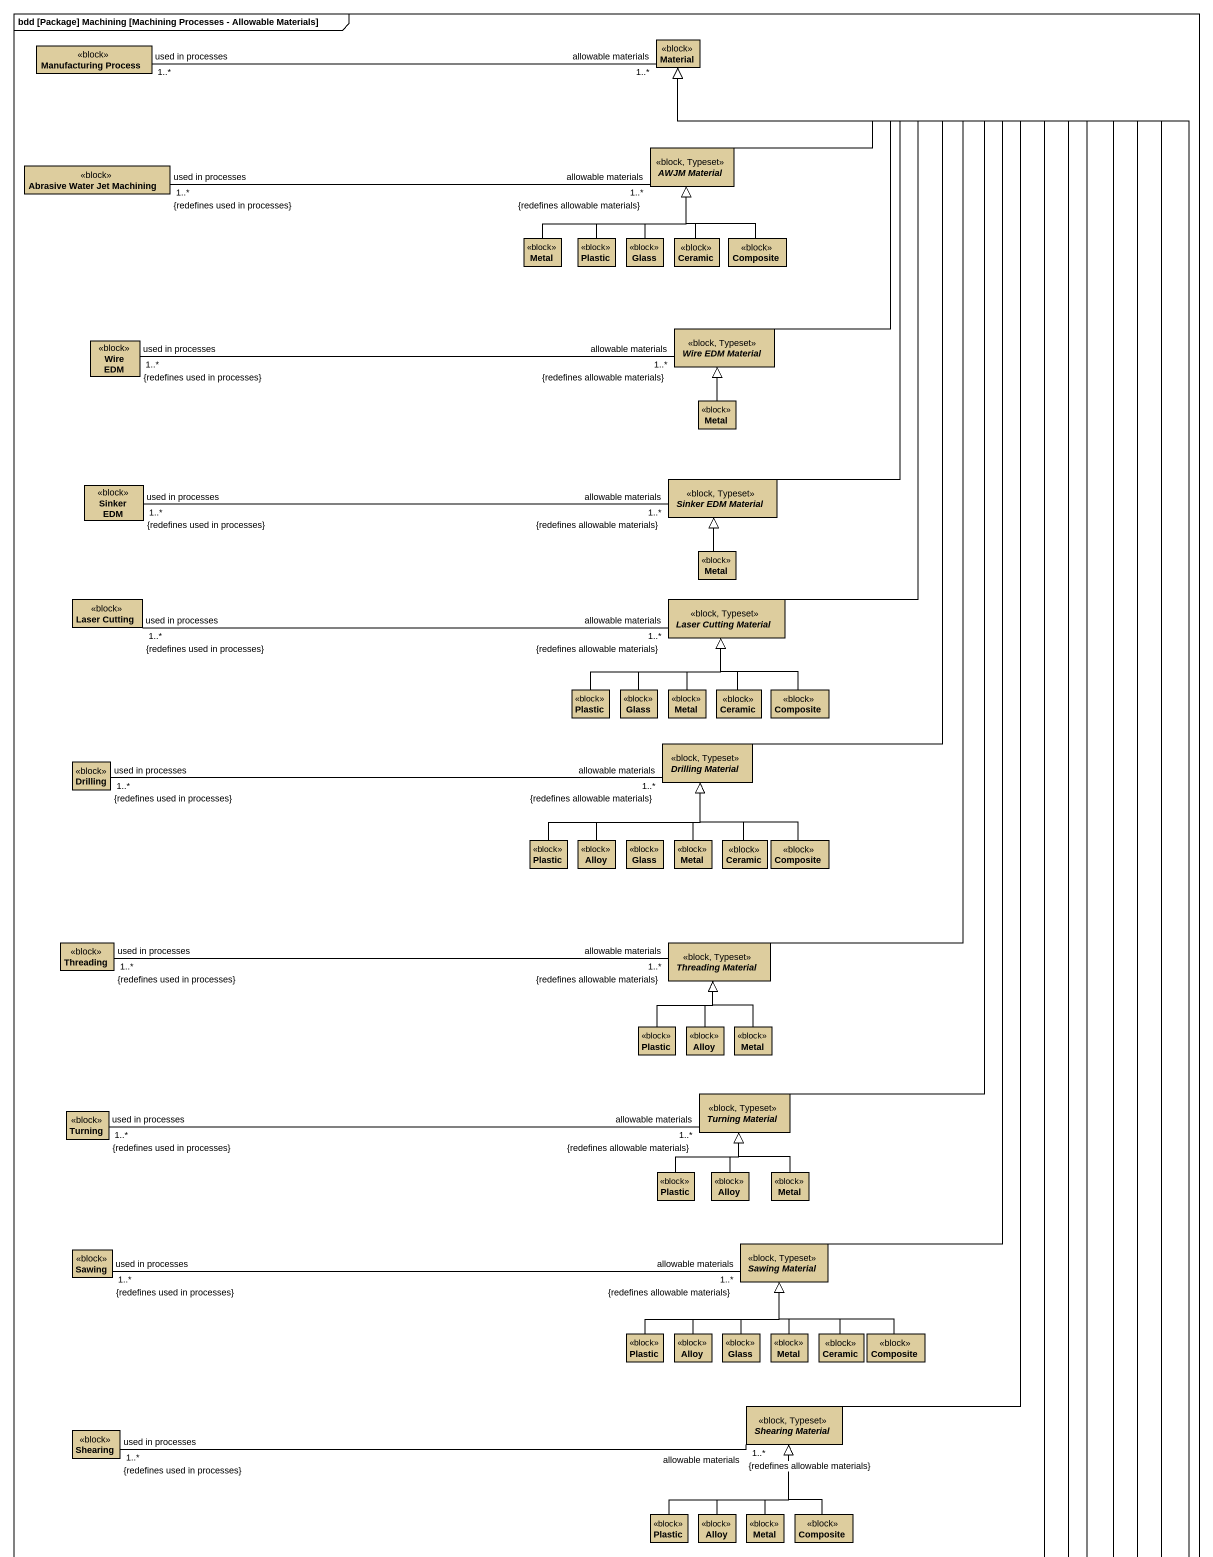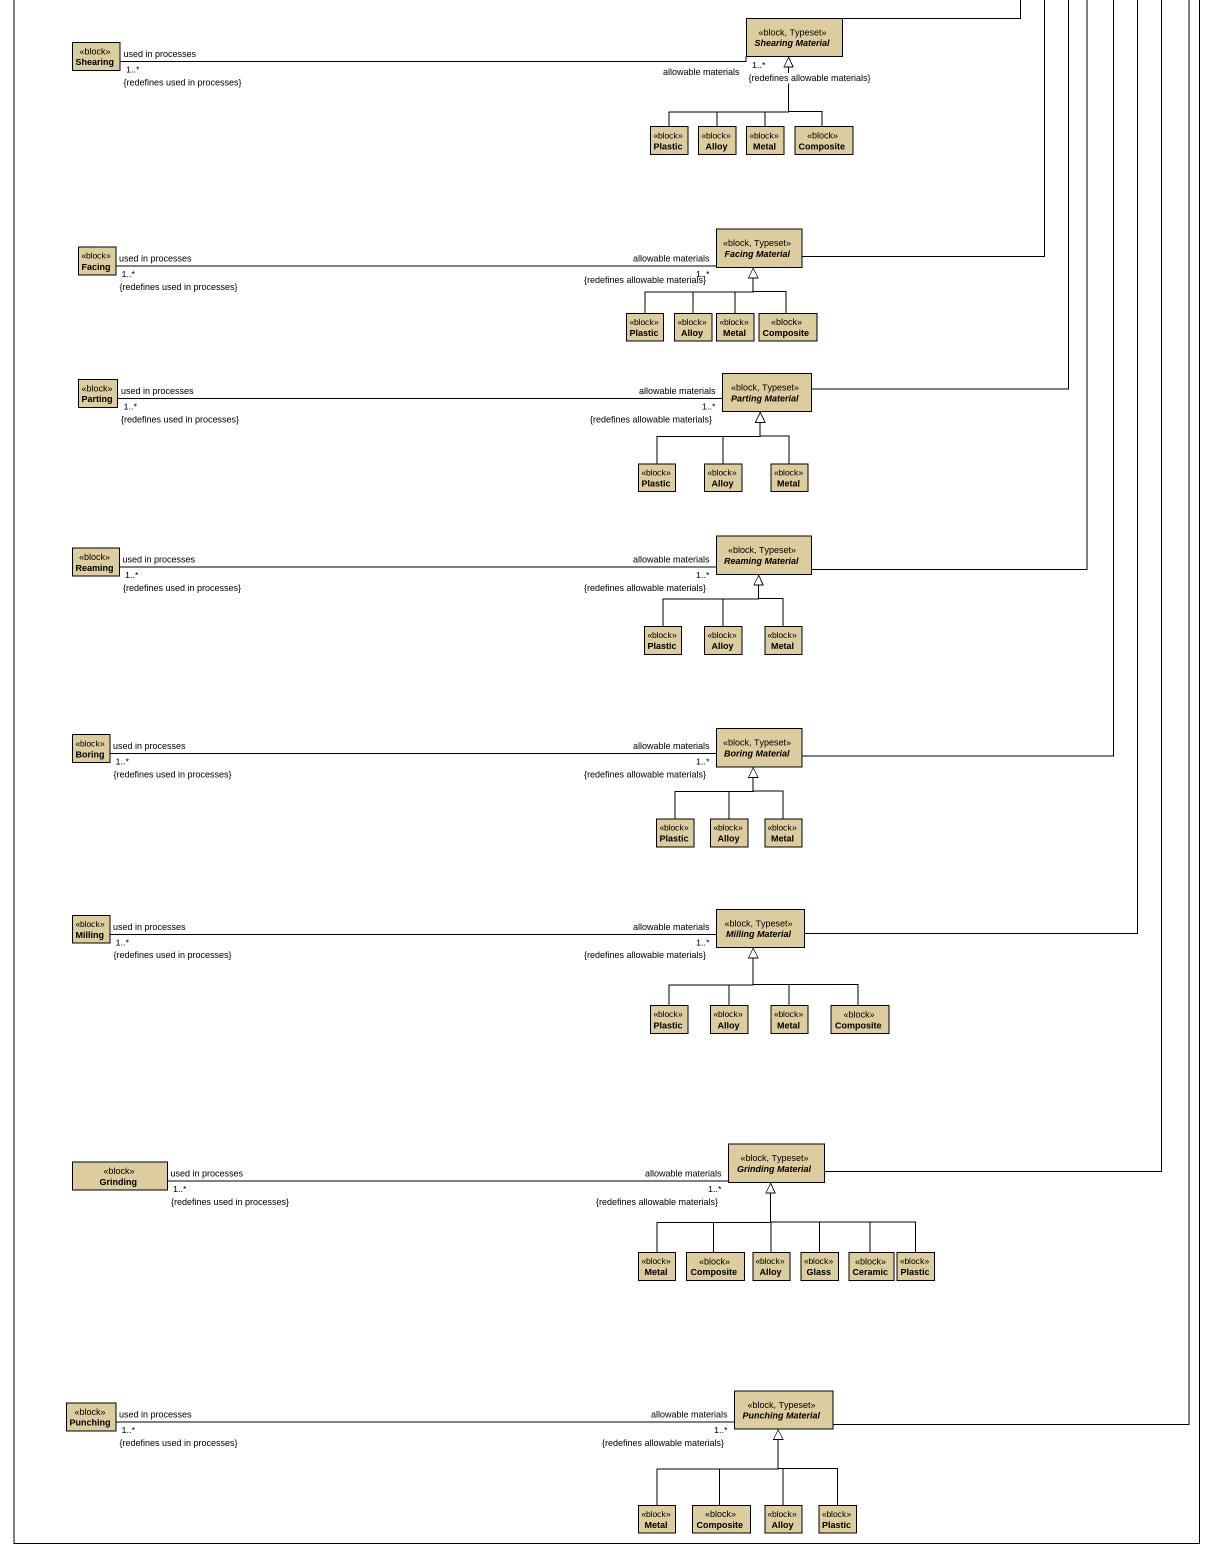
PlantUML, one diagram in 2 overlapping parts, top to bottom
@startuml
mainframe bdd [Package] Machining [Machining Processes - Allowable Materials]
hide circle
hide empty members
class "Manufacturing Process" as Manufacturing_Process <<block>> #DDCD9E
class Material <<block>> #DDCD9E
class "Abrasive Water Jet Machining" as Abrasive_Water_Jet_Machining <<block>> #DDCD9E
abstract class "AWJM Material" as AWJM_Material <<block, Typeset>> #DDCD9E
class Metal <<block>> #DDCD9E
class Plastic <<block>> #DDCD9E
class Glass <<block>> #DDCD9E
class Ceramic <<block>> #DDCD9E
class Composite <<block>> #DDCD9E
abstract class "Wire EDM Material" as Wire_EDM_Material <<block, Typeset>> #DDCD9E
class "Wire EDM" as Wire_EDM <<block>> #DDCD9E
class "Metal" as Metal_2 <<block>> #DDCD9E
class "Sinker EDM" as Sinker_EDM <<block>> #DDCD9E
abstract class "Sinker EDM Material" as Sinker_EDM_Material <<block, Typeset>> #DDCD9E
class "Metal" as Metal_3 <<block>> #DDCD9E
class "Laser Cutting" as Laser_Cutting <<block>> #DDCD9E
abstract class "Laser Cutting Material" as Laser_Cutting_Material <<block, Typeset>> #DDCD9E
class "Plastic" as Plastic_2 <<block>> #DDCD9E
class "Glass" as Glass_2 <<block>> #DDCD9E
class "Metal" as Metal_4 <<block>> #DDCD9E
class "Ceramic" as Ceramic_2 <<block>> #DDCD9E
class "Composite" as Composite_2 <<block>> #DDCD9E
class Drilling <<block>> #DDCD9E
abstract class "Drilling Material" as Drilling_Material <<block, Typeset>> #DDCD9E
class "Plastic" as Plastic_3 <<block>> #DDCD9E
class Alloy <<block>> #DDCD9E
class "Glass" as Glass_3 <<block>> #DDCD9E
class "Metal" as Metal_5 <<block>> #DDCD9E
class "Ceramic" as Ceramic_3 <<block>> #DDCD9E
class "Composite" as Composite_3 <<block>> #DDCD9E
class Threading <<block>> #DDCD9E
abstract class "Threading Material" as Threading_Material <<block, Typeset>> #DDCD9E
class "Plastic" as Plastic_4 <<block>> #DDCD9E
class "Alloy" as Alloy_2 <<block>> #DDCD9E
class "Metal" as Metal_6 <<block>> #DDCD9E
class Turning <<block>> #DDCD9E
abstract class "Turning Material" as Turning_Material <<block, Typeset>> #DDCD9E
class "Plastic" as Plastic_5 <<block>> #DDCD9E
class "Alloy" as Alloy_3 <<block>> #DDCD9E
class "Metal" as Metal_7 <<block>> #DDCD9E
class Sawing <<block>> #DDCD9E
abstract class "Sawing Material" as Sawing_Material <<block, Typeset>> #DDCD9E
class "Plastic" as Plastic_6 <<block>> #DDCD9E
class "Alloy" as Alloy_4 <<block>> #DDCD9E
class "Glass" as Glass_4 <<block>> #DDCD9E
class "Metal" as Metal_8 <<block>> #DDCD9E
class "Ceramic" as Ceramic_4 <<block>> #DDCD9E
class "Composite" as Composite_4 <<block>> #DDCD9E
abstract class "Shearing Material" as Shearing_Material <<block, Typeset>> #DDCD9E
class Shearing <<block>> #DDCD9E
class "Plastic" as Plastic_7 <<block>> #DDCD9E
class "Alloy" as Alloy_5 <<block>> #DDCD9E
class "Metal" as Metal_9 <<block>> #DDCD9E
class "Composite" as Composite_5 <<block>> #DDCD9E
class Facing <<block>> #DDCD9E
abstract class "Facing Material" as Facing_Material <<block, Typeset>> #DDCD9E
class "Plastic" as Plastic_8 <<block>> #DDCD9E
class "Alloy" as Alloy_6 <<block>> #DDCD9E
class "Metal" as Metal_10 <<block>> #DDCD9E
class "Composite" as Composite_6 <<block>> #DDCD9E
class Parting <<block>> #DDCD9E
abstract class "Parting Material" as Parting_Material <<block, Typeset>> #DDCD9E
class "Plastic" as Plastic_9 <<block>> #DDCD9E
class "Alloy" as Alloy_7 <<block>> #DDCD9E
class "Metal" as Metal_11 <<block>> #DDCD9E
abstract class "Reaming Material" as Reaming_Material <<block, Typeset>> #DDCD9E
class Reaming <<block>> #DDCD9E
class "Plastic" as Plastic_10 <<block>> #DDCD9E
class "Alloy" as Alloy_8 <<block>> #DDCD9E
class "Metal" as Metal_12 <<block>> #DDCD9E
abstract class "Boring Material" as Boring_Material <<block, Typeset>> #DDCD9E
class Boring <<block>> #DDCD9E
class "Plastic" as Plastic_11 <<block>> #DDCD9E
class "Alloy" as Alloy_9 <<block>> #DDCD9E
class "Metal" as Metal_13 <<block>> #DDCD9E
class Milling <<block>> #DDCD9E
abstract class "Milling Material" as Milling_Material <<block, Typeset>> #DDCD9E
class "Plastic" as Plastic_12 <<block>> #DDCD9E
class "Alloy" as Alloy_10 <<block>> #DDCD9E
class "Metal" as Metal_14 <<block>> #DDCD9E
class "Composite" as Composite_7 <<block>> #DDCD9E
abstract class "Grinding Material" as Grinding_Material <<block, Typeset>> #DDCD9E
class Grinding <<block>> #DDCD9E
class "Metal" as Metal_15 <<block>> #DDCD9E
class "Composite" as Composite_8 <<block>> #DDCD9E
class "Alloy" as Alloy_11 <<block>> #DDCD9E
class "Glass" as Glass_5 <<block>> #DDCD9E
class "Ceramic" as Ceramic_5 <<block>> #DDCD9E
class "Plastic" as Plastic_13 <<block>> #DDCD9E
class Punching <<block>> #DDCD9E
abstract class "Punching Material" as Punching_Material <<block, Typeset>> #DDCD9E
class "Metal" as Metal_16 <<block>> #DDCD9E
class "Composite" as Composite_9 <<block>> #DDCD9E
class "Alloy" as Alloy_12 <<block>> #DDCD9E
class "Plastic" as Plastic_14 <<block>> #DDCD9E
Manufacturing_Process "used in processes\n1..*" -right- "allowable materials\n1..*" Material
Abrasive_Water_Jet_Machining "used in processes\n1..*\n{redefines used in processes}" -right- "allowable materials\n1..*\n{redefines allowable materials}" AWJM_Material
AWJM_Material -up-|> Material
Metal -right-|> AWJM_Material
Plastic -up-|> AWJM_Material
Glass -up-|> AWJM_Material
Ceramic -up-|> AWJM_Material
Composite -up-|> AWJM_Material
Wire_EDM_Material -up-|> Material
Wire_EDM "used in processes\n1..*\n{redefines used in processes}" -right- "allowable materials\n1..*\n{redefines allowable materials}" Wire_EDM_Material
Metal_2 -up-|> Wire_EDM_Material
Sinker_EDM "used in processes\n1..*\n{redefines used in processes}" -right- "allowable materials\n1..*\n{redefines allowable materials}" Sinker_EDM_Material
Sinker_EDM_Material -up-|> Material
Metal_3 -up-|> Sinker_EDM_Material
Laser_Cutting "used in processes\n1..*\n{redefines used in processes}" -right- "allowable materials\n1..*\n{redefines allowable materials}" Laser_Cutting_Material
Laser_Cutting_Material -up-|> Material
Plastic_2 -up-|> Laser_Cutting_Material
Glass_2 -up-|> Laser_Cutting_Material
Metal_4 -up-|> Laser_Cutting_Material
Ceramic_2 -up-|> Laser_Cutting_Material
Composite_2 -up-|> Laser_Cutting_Material
Drilling "used in processes\n1..*\n{redefines used in processes}" -right- "allowable materials\n1..*\n{redefines allowable materials}" Drilling_Material
Drilling_Material -up-|> Material
Plastic_3 -right-|> Drilling_Material
Alloy -up-|> Drilling_Material
Metal_5 -up-|> Drilling_Material
Ceramic_3 -up-|> Drilling_Material
Composite_3 -up-|> Drilling_Material
Threading "used in processes\n1..*\n{redefines used in processes}" -right- "allowable materials\n1..*\n{redefines allowable materials}" Threading_Material
Threading_Material -up-|> Material
Plastic_4 -up-|> Threading_Material
Alloy_2 -up-|> Threading_Material
Metal_6 -up-|> Threading_Material
Turning "used in processes\n1..*\n{redefines used in processes}" -right- "allowable materials\n1..*\n{redefines allowable materials}" Turning_Material
Turning_Material -up-|> Material
Plastic_5 -up-|> Turning_Material
Alloy_3 -up-|> Turning_Material
Metal_7 -up-|> Turning_Material
Sawing "used in processes\n1..*\n{redefines used in processes}" -right- "allowable materials\n1..*\n{redefines allowable materials}" Sawing_Material
Sawing_Material -up-|> Material
Plastic_6 -up-|> Sawing_Material
Alloy_4 -up-|> Sawing_Material
Glass_4 -up-|> Sawing_Material
Metal_8 -up-|> Sawing_Material
Ceramic_4 -up-|> Sawing_Material
Composite_4 -up-|> Sawing_Material
Shearing_Material -up-|> Material
Shearing "used in processes\n1..*\n{redefines used in processes}" -right- "allowable materials\n1..*\n{redefines allowable materials}" Shearing_Material
Plastic_7 -up-|> Shearing_Material
Alloy_5 -up-|> Shearing_Material
Metal_9 -up-|> Shearing_Material
Composite_5 -up-|> Shearing_Material
Facing "used in processes\n1..*\n{redefines used in processes}" -right- "allowable materials\n1..*\n{redefines allowable materials}" Facing_Material
Facing_Material -up-|> Material
Plastic_8 -up-|> Facing_Material
Alloy_6 -up-|> Facing_Material
Metal_10 -up-|> Facing_Material
Composite_6 -up-|> Facing_Material
Parting "used in processes\n1..*\n{redefines used in processes}" -right- "allowable materials\n1..*\n{redefines allowable materials}" Parting_Material
Parting_Material -up-|> Material
Plastic_9 -up-|> Parting_Material
Alloy_7 -up-|> Parting_Material
Metal_11 -up-|> Parting_Material
Reaming_Material -up-|> Material
Reaming "used in processes\n1..*\n{redefines used in processes}" -right- "allowable materials\n1..*\n{redefines allowable materials}" Reaming_Material
Plastic_10 -up-|> Reaming_Material
Alloy_8 -up-|> Reaming_Material
Metal_12 -up-|> Reaming_Material
Boring_Material -up-|> Material
Boring "used in processes\n1..*\n{redefines used in processes}" -right- "allowable materials\n1..*\n{redefines allowable materials}" Boring_Material
Plastic_11 -up-|> Boring_Material
Alloy_9 -up-|> Boring_Material
Metal_13 -up-|> Boring_Material
Milling "used in processes\n1..*\n{redefines used in processes}" -right- "allowable materials\n1..*\n{redefines allowable materials}" Milling_Material
Milling_Material -up-|> Material
Plastic_12 -up-|> Milling_Material
Alloy_10 -up-|> Milling_Material
Metal_14 -up-|> Milling_Material
Composite_7 -up-|> Milling_Material
Grinding_Material -up-|> Material
Grinding "used in processes\n1..*\n{redefines used in processes}" -right- "allowable materials\n1..*\n{redefines allowable materials}" Grinding_Material
Metal_15 -up-|> Grinding_Material
Composite_8 -up-|> Grinding_Material
Alloy_11 -up-|> Grinding_Material
Glass_5 -up-|> Grinding_Material
Ceramic_5 -up-|> Grinding_Material
Plastic_13 -up-|> Grinding_Material
Punching "used in processes\n1..*\n{redefines used in processes}" -right- "allowable materials\n1..*\n{redefines allowable materials}" Punching_Material
Punching_Material -up-|> Material
Metal_16 -up-|> Punching_Material
Composite_9 -up-|> Punching_Material
Alloy_12 -up-|> Punching_Material
Plastic_14 -up-|> Punching_Material
@enduml
